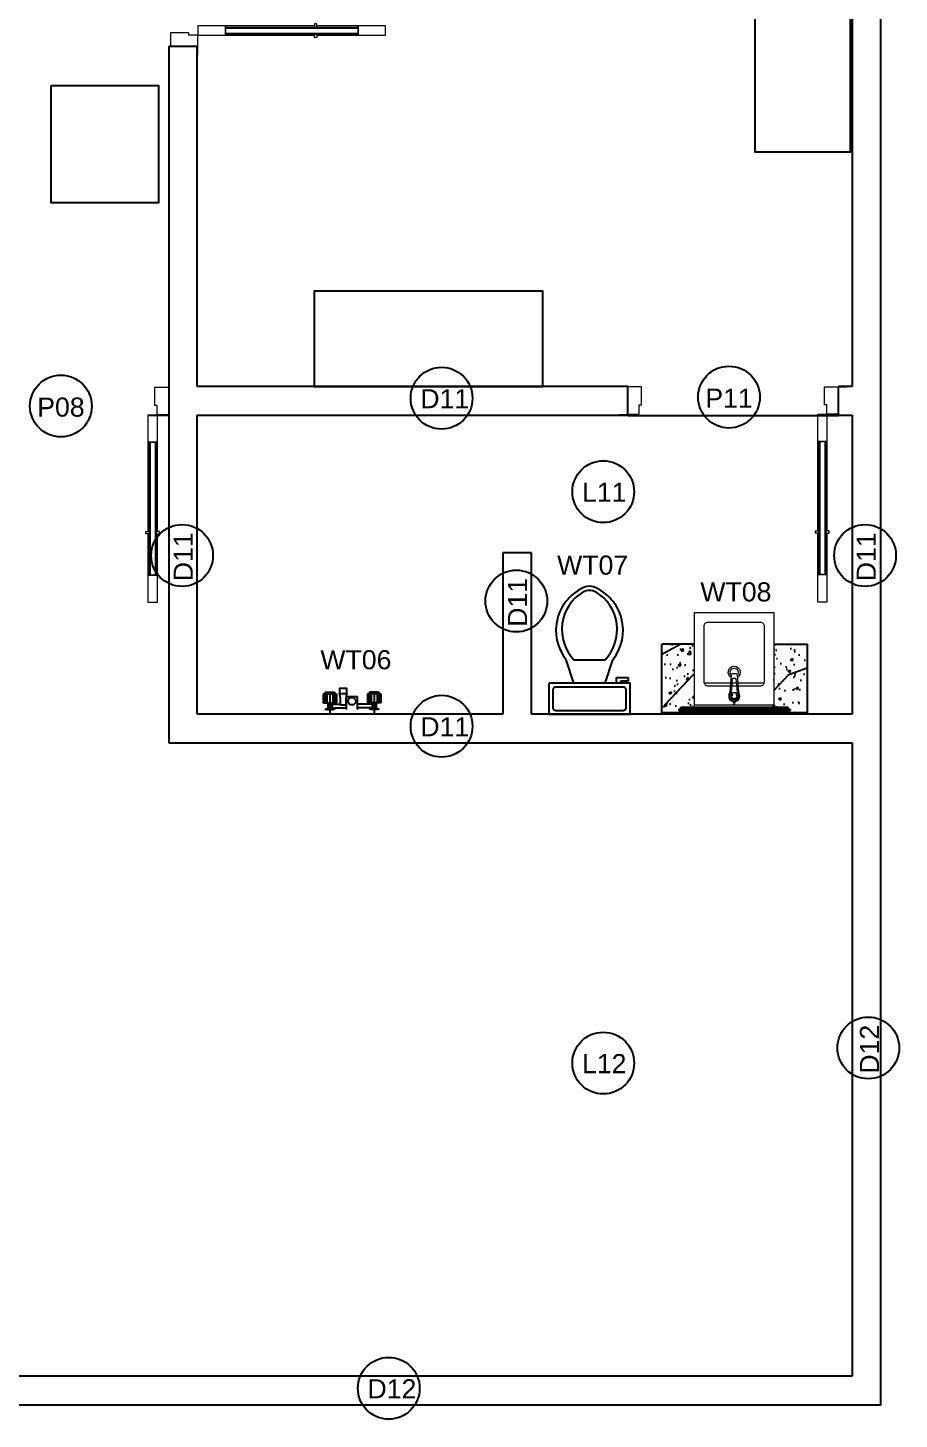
# Model space of a CAD drawing. Header units: centimetres. Extents: x 1014 to 6932, y -804 to 5080.
# Drawn here: x 2576 to 3033, y -6 to 723 of the extents above; entities that cross this region are included whole.
import ezdxf

# ---------------------------------------------------------------- set-up
doc = ezdxf.new("R2010")
doc.units = ezdxf.units.CM
doc.header["$MEASUREMENT"] = 0
doc.set_wipeout_variables(frame=1)
for name, color, linetype in [('ARS-Dinding', 7, 'Continuous'), ('ARS-FURNITURE', 252, 'Continuous'), ('ARS-LANTAI', 2, 'Continuous'), ('ARS-Perabot', 9, 'Continuous'), ('TEKS', 7, 'Continuous'), ('UTILITY', 6, 'Continuous')]:
    doc.layers.add(name, color=color, linetype=linetype)
doc.layers.add('ARS-KUSEN', color=25, linetype='Continuous', lineweight=9)
doc.layers.add('Hatch', color=8, linetype='Continuous', lineweight=9)
doc.styles.get("Standard").update_dxf_attribs({"font": 'arial.ttf'})
pattern_1 = [(50, (15585.49, 3417.985), (14.345204, -1.255043), [1.5, -16.5]), (355, (15585.49, 3417.985), (-2.775027, 15.043843), [1.2, -13.2]), (100.45144, (15586.686, 3417.88), (11.570177, 13.7888), [1.274804, -14.022842]), (46.1842, (15585.49, 3421.985), (21.344827, -3.310386), [2.25, -24.75]), (96.63564, (15587.27, 3421.709), (18.69324, 19.482372), [1.912207, -21.034275]), (351.18416, (15585.49, 3421.985), (18.69324, 19.482372), [1.8, -19.8]), (21, (15587.49, 3420.985), (11.938141, -8.052378), [1.5, -16.5]), (326, (15587.49, 3420.985), (4.866307, 14.503001), [1.2, -13.2]), (71.45144, (15588.485, 3420.314), (16.804448, 6.450623), [1.274804, -14.022842]), (37.5, (15585.4906, 3417.9846), (0.2431971, 6.657877), [0, -13.04, 0, -13.4, 0, -13.25]), (7.5, (15585.4906, 3417.9846), (5.2613907, 7.8882342), [0, -7.64, 0, -12.74, 0, -5.05]), (327.5, (15581.0306, 3417.9846), (10.6764487, -0.4510974), [0, -5, 0, -15.6, 0, -20.7]), (317.5, (15579.031, 3417.985), (11.6637234, 2.0020996), [0, -6.5, 0, -10.36, 0, -14.7])]
pattern_2 = [(18.4349, (15585.49, 3404.985), (100.000022, 49.99992), [18.97365, -139.1402]), (49.3987, (15603.4906, 3410.9846), (250.000021, 299.999951), [9.21955, -451.7577]), (46.8476, (15609.4906, 3367.9846), (700.0001417, 749.99987688), [21.9317, -1074.6539]), (19.9831, (15624.4906, 3383.9846), (400.000033, 149.9999727), [11.7047, -573.5303]), (360, (15585.49, 3387.985), (50, 50), [10, -40]), (28.4429, (15595.4906, 3387.9846), (-650.0001883, -349.99969195), [27.2947, -1337.4397]), (354.2894, (15619.4906, 3400.9846), (-449.9999712, 50.0000657), [10.0499, -492.4439]), (39.8056, (15629.4906, 3399.9846), (-249.999903, -200.0001216), [7.81025, -382.70225])]

# ---------------------------------------------------------------- blocks, each defined once
blk = doc.blocks.new('pintu 80')
at = {"layer": 'ARS-KUSEN'}
for points in [[(958.073, 3503.085), (958.573, 3503.085), (958.573, 3503.485), (958.673, 3503.485), (958.673, 3504.285), (958.073, 3504.285)], [(967.273, 3503.085), (966.773, 3503.085), (966.773, 3503.485), (966.673, 3503.485), (966.673, 3504.285), (967.273, 3504.285)], [(958.573, 3503.085), (958.573, 3501.885), (958.973, 3501.885), (958.973, 3503.085)], [(958.623, 3497.985), (958.623, 3497.885), (958.473, 3497.885), (958.473, 3497.985)], [(958.923, 3497.985), (958.923, 3497.885), (959.073, 3497.885), (959.073, 3497.985)], [(958.573, 3496.085), (958.573, 3494.885), (958.973, 3494.885), (958.973, 3496.085)]]:
    blk.add_lwpolyline(points, close=True, dxfattribs=at)
at = {"layer": 'ARS-KUSEN', "color": 16}
for points in [[(958.973, 3497.985), (958.973, 3501.885), (958.573, 3501.885), (958.573, 3497.985)], [(958.573, 3497.885), (958.573, 3496.085), (958.973, 3496.085), (958.973, 3497.885)]]:
    blk.add_lwpolyline(points, dxfattribs=at)
at = {"layer": 'ARS-KUSEN'}
for points in [[(958.623, 3501.885), (958.623, 3496.085)], [(958.663, 3501.885), (958.663, 3496.085)], [(958.883, 3501.885), (958.883, 3496.085)], [(958.923, 3501.885), (958.923, 3496.085)]]:
    blk.add_lwpolyline(points, dxfattribs=at)
blk = doc.blocks.new('Toilet - top')
for p, q in [((9.5, -6), (9.5, -2)), ((-10, -8.5), (-8, -8.5)), ((-10, -9.5), (-10, -8.5)), ((-7, -9.5), (-10, -9.5)), ((-8, -8.5), (-8, -8)), ((-7, -8), (-7, -9.5)), ((-4, -8), (-6, -14)), ((4, -8), (6, -14)), ((4, -14), (-4, -14))]:
    blk.add_line(p, q)
blk.add_lwpolyline([(10.5, -8), (10.5, 0), (-10.5, 0), (-10.5, -8)], close=True)
for points in [[(-9.5, -2), (-9.5, -6)], [(8.5, -1), (-8.5, -1)], [(-8.5, -7), (8.5, -7)]]:
    blk.add_lwpolyline(points)
for centre, radius, start, end in [((-8.62, -1.88), 0.884, 81.8699, 188.1301), ((8.62, -1.88), 0.884, 351.8699, 98.1301), ((-8.62, -6.12), 0.884, 171.8699, 278.1301), ((8.62, -6.12), 0.884, 261.8699, 8.1301), ((3.52, -21.58), 12.17, 141.4691, 247.9714), ((4.2, -21.82), 11.33, 136.3677, 238.9468), ((-3.52, -21.58), 12.17, 292.0284, 38.5307), ((-4.2, -21.82), 11.33, 301.053, 43.6321), ((0, -27.88), 4, 245.7318, 294.2682), ((0, -29), 4, 254.8605, 285.1395)]:
    blk.add_arc(centre, radius, start, end)
blk = doc.blocks.new('wasf')
blk.add_wipeout([(-207.5, 171.9), (207.5, 171.9), (207.5, -313.1), (-207.5, -313.1)]).dxf.layer = 'Hatch'
at = {"layer": 'Hatch'}
for p, q in [((-26.7, 121.9), (-26.7, 128.5)), ((-21.4, 105.9), (-15.3, 105.9)), ((-21.4, 105.9), (-14.4, 11.3)), ((-15, 104.3), (-8.7, 33.9)), ((8.6, 33.9), (14.6, 103.6)), ((21.6, 106.2), (15.1, 106.2)), ((15.3, 11.3), (21.6, 106.2)), ((26.7, 121.9), (26.7, 128.4)), ((157.5, 56.9), (-157.5, 56.9)), ((12.3, 8.6), (-11.4, 8.6)), ((-5.7, 31.2), (5.6, 31.2))]:
    blk.add_line(p, q, dxfattribs=at)
blk.add_lwpolyline([(-207.5, -313.1), (207.5, -313.1), (207.5, 171.9), (-207.5, 171.9)], close=True, dxfattribs=at)
blk.add_lwpolyline([(-137.5, -263.1), (137.5, -263.1, 0.414214), (157.5, -243.1), (157.5, 51.9, 0.414214), (137.5, 71.9), (-137.5, 71.9, 0.414214), (-157.5, 51.9), (-157.5, -243.1, 0.414214)], format="xyb", close=True, dxfattribs=at)
for centre, radius in [((0, 161.2), 5.19), ((0, 121.9), 15), ((-9.6, 118), 2.09), ((11.8, 118.4), 2.09)]:
    blk.add_circle(centre, radius, dxfattribs=at)
for centre, radius, start, end in [((0, 128.4), 26.7, 0.03043, 180.20975), ((0, 121.9), 26.7, 324.08434, 216.87868), ((0, 121.9), 20.9, 323.69213, 214.78011), ((-26.8, 103.3), 11.9, 5.12611, 34.78011), ((26.4, 102.6), 11.9, 143.69213, 175.05914), ((0, 0), 31.6, 119.49872, 270), ((0, 0), 21.2, 133.66585, 270), ((-11.4, 11.5), 2.96, 184.24189, 270), ((-5.7, 34.2), 2.96, 185.12611, 270), ((0, 0), 31.6, 270, 58.89259), ((0, 0), 21.2, 270, 43.16934), ((5.6, 34.2), 2.96, 270, 355.05914), ((12.3, 11.5), 2.96, 270, 356.15906)]:
    blk.add_arc(centre, radius, start, end, dxfattribs=at)
blk = doc.blocks.new('SWR')
at = {"layer": 'UTILITY'}
for p, q in [((82, 151.2), (35.5, 151.2)), ((35.5, 151.2), (35.5, 81.2)), ((82, 151.2), (82, 81.2)), ((35.5, 116.2), (-19, 116.2)), ((3, 141.2), (0, 141.2)), ((0, 131.2), (0, 101.2)), ((3, 91.2), (0, 91.2)), ((3, 141.2), (5.5, 126.2)), ((3, 141.2), (3, 91.2)), ((5.5, 106.2), (3, 91.2)), ((5.5, 126.2), (5.5, 106.2)), ((35.5, 126.2), (5.5, 126.2)), ((35.5, 106.2), (5.5, 106.2)), ((9, 106.2), (9, 29)), ((29, 106.2), (29, 59.7)), ((92, 141.2), (35.5, 141.2)), ((82, 131.2), (35.5, 131.2)), ((82, 116.2), (35.5, 116.2)), ((82, 101.2), (35.5, 101.2)), ((92, 91.2), (35.5, 91.2)), ((82, 81.2), (35.5, 81.2)), ((92, 141.2), (92, 91.2)), ((0, 29), (68.6, 29)), ((24.2, 59.8), (24.2, 29)), ((48, 33.2), (48, 29)), ((68.6, 29), (68.6, -29)), ((0, -29), (68.6, -29)), ((9, -106.2), (9, -29)), ((29, -106.2), (29, -29)), ((35.5, -116.2), (-19, -116.2)), ((3, -91.2), (0, -91.2)), ((0, -131.2), (0, -101.2)), ((3, -141.2), (0, -141.2)), ((3, -141.2), (3, -91.2)), ((5.5, -106.2), (3, -91.2)), ((3, -141.2), (5.5, -126.2)), ((35.5, -106.2), (5.5, -106.2)), ((5.5, -126.2), (5.5, -106.2)), ((35.5, -126.2), (5.5, -126.2)), ((82, -81.2), (35.5, -81.2)), ((35.5, -151.2), (35.5, -81.2)), ((92, -91.2), (35.5, -91.2)), ((82, -101.2), (35.5, -101.2)), ((82, -116.2), (35.5, -116.2)), ((82, -131.2), (35.5, -131.2)), ((92, -141.2), (35.5, -141.2)), ((82, -151.2), (82, -81.2)), ((92, -141.2), (92, -91.2)), ((82, -151.2), (35.5, -151.2))]:
    blk.add_line(p, q, dxfattribs=at)
blk.add_lwpolyline([(85, 65.8), (85, 27), (110.7, 27), (110.7, 65.8)], close=True, dxfattribs=at)
blk.add_circle((44.2, 0.5), 20, dxfattribs=at)
for centre, start, end in [((34.4, 269.6), 267.2371, 283.94297), ((34.4, -176.8), 76.05703, 92.7629)]:
    blk.add_arc(centre, 210, start, end, dxfattribs=at)
blk = doc.blocks.new('meja tamu')
at = {"layer": 'ARS-Perabot'}
blk.add_lwpolyline([(1795.93, 3406.31), (1675.93, 3406.31), (1675.93, 3356.31), (1795.93, 3356.31)], close=True, dxfattribs=at)

msp = doc.modelspace()

# ---------------------------------------------------------------- hatches: boundary and pattern name
at = {"layer": 'ARS-FURNITURE'}
h = msp.add_hatch(dxfattribs=at)
h.set_pattern_fill('AR-CONC', color=256, scale=2, angle=720)
h.set_pattern_definition(pattern_1)
h.paths.add_polyline_path([(2908.18, 367.23), (2908.18, 400.23), (2925.39, 400.23), (2925.39, 368.23), (2926.3, 368.23), (2926.3, 367.23)])
h = msp.add_hatch(dxfattribs=at)
h.set_pattern_fill('WOOD2', color=256, scale=50, angle=630, pattern_type=2)
h.set_pattern_definition(pattern_2)
h.paths.add_polyline_path([(2908.18, 367.23), (2908.18, 400.23), (2925.39, 400.23), (2925.39, 368.23), (2926.3, 368.23), (2926.3, 367.23)])

# ---------------------------------------------------------------- linework, layer by layer
at = {"layer": 'ARS-Dinding'}
for p, q in [((2649.72, 713.17), (2649.72, 708.73)), ((2650.92, 713.17), (2649.72, 713.17)), ((2664.72, 713.17), (2650.92, 713.17)), ((2664.72, 713.17), (2664.72, 708.73)), ((2649.72, 535.05), (2649.72, 520.05)), ((2890.32, 535.05), (2885.88, 535.05)), ((2890.32, 533.85), (2890.32, 535.05)), ((2890.32, 520.05), (2890.32, 533.85)), ((3000.72, 535.05), (3005.16, 535.05)), ((3000.72, 533.85), (3000.72, 535.05)), ((3000.72, 520.05), (3000.72, 533.85)), ((2890.32, 520.05), (2885.88, 520.05)), ((3000.72, 520.05), (3005.16, 520.05))]:
    msp.add_line(p, q, dxfattribs=at)
at = {"layer": 'ARS-Dinding', "flags": 128}
for points in [[(3022.92, 1.65), (3022.92, 1255.65)], [(3007.92, 1240.65), (3007.92, 535.05)], [(2649.72, 713.17), (2649.72, 535.05)], [(2664.72, 535.05), (2664.72, 713.17)], [(2890.32, 535.05), (2664.72, 535.05)], [(3007.92, 535.05), (3000.72, 535.05)], [(2638.92, 520.05), (2649.72, 520.05)], [(2649.72, 520.05), (2649.72, 348.45)], [(2664.72, 363.45), (2664.72, 520.05)], [(2664.72, 520.05), (2890.32, 520.05)], [(3000.72, 520.05), (3007.92, 520.05)], [(3007.92, 520.05), (3007.92, 363.45)], [(2824.92, 448.05), (2824.92, 363.45)], [(2839.92, 448.05), (2824.92, 448.05)], [(2839.92, 363.45), (2839.92, 448.05)], [(2824.92, 363.45), (2664.72, 363.45)], [(3007.92, 363.45), (2839.92, 363.45)], [(2649.72, 348.45), (3007.92, 348.45)], [(3007.92, 348.45), (3007.92, 16.65)], [(3007.92, 16.65), (2532.22, 16.65)], [(1022.52, 1.65), (3022.92, 1.65)]]:
    msp.add_lwpolyline(points, dxfattribs=at)
at = {"layer": 'ARS-Dinding'}
msp.add_lwpolyline([(2588.11, 692.72), (2644.47, 692.72), (2644.47, 631.36), (2588.11, 631.36)], close=True, dxfattribs=at)
at = {"layer": 'ARS-FURNITURE', "color": 3}
for p, q in [((2908.18, 364.23), (2908.18, 400.23)), ((2984.42, 400.23), (2984.42, 364.23)), ((2918.18, 367.23), (2918.18, 367.23)), ((2918.18, 366.03), (2918.18, 367.23)), ((2918.18, 364.23), (2918.18, 365.43)), ((2974.42, 366.03), (2974.42, 367.23)), ((2974.42, 364.23), (2974.42, 365.43)), ((2984.42, 364.23), (2908.18, 364.23))]:
    msp.add_line(p, q, dxfattribs=at)
at = {"layer": 'ARS-FURNITURE'}
for p, q in [((2917.18, 366.03), (2917.18, 365.43)), ((2975.42, 366.03), (2975.42, 365.43)), ((2984.42, 364.23), (2923.36, 364.23))]:
    msp.add_line(p, q, dxfattribs=at)
msp.add_lwpolyline([(3006.99, 809.61), (2956.99, 809.61), (2956.99, 657.99), (3006.99, 657.99)], close=True, dxfattribs=at)
at = {"layer": 'ARS-LANTAI'}
msp.add_line((2890.32, 520), (3000.72, 520), dxfattribs=at)
at = {"layer": 'TEKS'}
for centre in [(2593.21, 524.9), (2943.38, 529.58)]:
    msp.add_circle(centre, 16.19, dxfattribs=at)
at = {"layer": 'TEKS', "color": 5}
for centre in [(2792.76, 529.01), (2877.48, 480), (2656.76, 446.61), (3014.73, 446.61), (2831.94, 422.73), (2792.76, 357.17), (3016.4, 188.66), (2877.48, 180.71), (2765.06, 10.37)]:
    msp.add_circle(centre, 16.19, dxfattribs=at)

# ---------------------------------------------------------------- block references
at = {"layer": 'ARS-FURNITURE', "rotation": 180}
msp.add_blockref('meja tamu', (4521.83, 3941.36), dxfattribs=at)
at = {"layer": 'ARS-FURNITURE'}
for name, p, xscale, yscale, zscale, rotation in [('Toilet - top', (2870.28, 363.45), 2.032, 2.032, 2.032, 180), ('SWR', (2745.8, 365.87), 0.1, 0.1, 0.1, 90)]:
    msp.add_blockref(name, p, dxfattribs=dict(at, xscale=xscale, yscale=yscale, zscale=zscale, rotation=rotation))
at = {"layer": 'ARS-Perabot', "xscale": 12, "yscale": 12, "zscale": 12, "rotation": 90.00000000000001}
msp.add_blockref('pintu 80', (44702.04, -10783.7), dxfattribs=at)
at = {"layer": 'ARS-Perabot', "xscale": -12, "yscale": 12, "zscale": 12}
for p in [(14146.6, -41516.68), (14497.6, -41516.38)]:
    msp.add_blockref('pintu 80', p, dxfattribs=at)

# ---------------------------------------------------------------- texts
at = {"layer": 'TEKS', "char_height": 10, "attachment_point": 1}
for s, insert in [('D11', (2781.62, 533.73)), ('P11', (2930.98, 534.02)), ('P08', (2580.81, 529.34)), ('L11', (2866.34, 484.72)), ('D11', (2781.62, 361.89)), ('L12', (2866.34, 185.43)), ('D12', (2753.92, 15.09))]:
    msp.add_mtext_dynamic_manual_height_columns(s, width=29.6432, gutter_width=1, heights=[0], dxfattribs=dict(at, insert=insert))
at = {"layer": 'TEKS', "char_height": 10, "attachment_point": 1, "rotation": 90}
for s, insert in [('D11', (2652.36, 433.12)), ('D11', (3010.33, 433.12)), ('D11', (2827.54, 409.25)), ('D12', (3012.01, 175.17))]:
    msp.add_mtext_dynamic_manual_height_columns(s, width=29.6432, gutter_width=1, heights=[0], dxfattribs=dict(at, insert=insert))
at = {"layer": 'TEKS', "color": 6, "char_height": 10, "attachment_point": 1}
for s, insert in [('WT07', (2853.3, 446.59)), ('WT08', (2928.38, 432.55)), ('WT06', (2729.22, 397.01))]:
    msp.add_mtext_dynamic_manual_height_columns(s, width=29.6432, gutter_width=1, heights=[0.091], dxfattribs=dict(at, insert=insert))

# ---------------------------------------------------------------- next in the draw order: block references
at = {"layer": 'ARS-FURNITURE', "xscale": -0.1, "yscale": 0.1, "zscale": 0.1, "rotation": 180}
msp.add_blockref('wasf', (2946.14, 385.42), dxfattribs=at)

# ---------------------------------------------------------------- next in the draw order: hatches: boundary and pattern name
at = {"layer": 'ARS-FURNITURE'}
h = msp.add_hatch(dxfattribs=at)
h.set_pattern_fill('AR-CONC', color=256, scale=2, angle=720)
h.set_pattern_definition(pattern_1)
h.paths.add_polyline_path([(2984.42, 400.23), (2984.42, 367.23), (2965.98, 367.23), (2965.98, 368.23), (2966.89, 368.23), (2966.89, 400.23)])
h = msp.add_hatch(dxfattribs=at)
h.set_pattern_fill('WOOD2', color=256, scale=50, angle=630, pattern_type=2)
h.set_pattern_definition(pattern_2)
h.paths.add_polyline_path([(2984.42, 400.23), (2984.42, 367.23), (2965.98, 367.23), (2965.98, 368.23), (2966.89, 368.23), (2966.89, 400.23)])

# ---------------------------------------------------------------- next in the draw order: linework, layer by layer
at = {"layer": 'ARS-FURNITURE', "color": 3}
for p, q in [((2917.18, 366.03), (2975.42, 366.03)), ((2917.18, 365.43), (2975.42, 365.43))]:
    msp.add_line(p, q, dxfattribs=at)
at = {"layer": 'ARS-FURNITURE', "color": 6, "linetype": 'Continuous'}
msp.add_line((2918.18, 367.23), (2974.42, 367.23), dxfattribs=at)
at = {"layer": 'ARS-FURNITURE', "color": 3}
for points in [[(2925.39, 400.23), (2908.18, 400.23)], [(2966.89, 400.23), (2984.42, 400.23)]]:
    msp.add_lwpolyline(points, dxfattribs=at)

doc.saveas('drawing.dxf')
